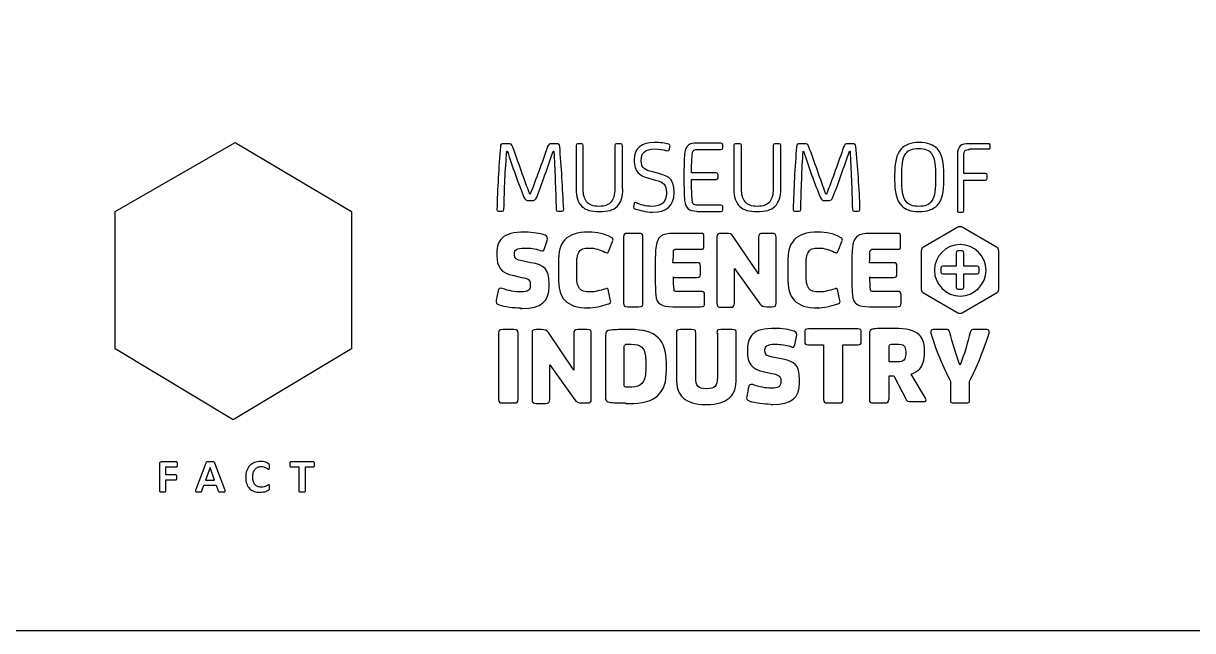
# Model space of a CAD drawing. Extents: x 133 to 733, y -330 to -30.
# Drawn here: x 370.8 to 518, y -329.6 to -253.1 of the extents above; entities that cross this region are included whole.
import ezdxf

# ---------------------------------------------------------------- set-up
doc = ezdxf.new("R2010")
doc.units = 0
doc.header["$MEASUREMENT"] = 0
doc.layers.add('LAYER_1', color=7, linetype='CONTINUOUS')

# ---------------------------------------------------------------- blocks, each defined once
blk = doc.blocks.new('BLOCK_2')
at = {"layer": 'LAYER_1', "color": 1}
blk.add_lwpolyline([(646.18, -244.11), (731.63, -329.56), (732.66, -329.56), (732.66, -29.56), (132.66, -29.56), (132.66, -329.56), (134.53, -329.56), (219.98, -244.11), (229.65, -244.11), (315.1, -329.56), (551.06, -329.56), (636.51, -244.11), (646.18, -244.11)], dxfattribs=at)
blk = doc.blocks.new('BLOCK_3')
at = {"layer": 'LAYER_1', "color": 5}
blk.add_open_spline([(489.17, -283.66), (489.17, -283.66), (490.87, -283.66), (490.87, -283.66), (491.02, -283.66), (491.1, -283.74), (491.1, -283.88), (491.1, -283.88), (491.1, -284.4), (491.1, -284.4), (491.1, -284.62), (490.95, -284.62), (490.87, -284.62), (490.87, -284.62), (489.17, -284.62), (489.17, -284.62), (489.17, -284.62), (489.17, -286.32), (489.17, -286.32), (489.17, -286.47), (489.1, -286.54), (488.95, -286.54), (488.95, -286.54), (488.44, -286.54), (488.44, -286.54), (488.21, -286.54), (488.21, -286.4), (488.21, -286.32), (488.21, -286.32), (488.21, -284.62), (488.21, -284.62), (488.21, -284.62), (486.52, -284.62), (486.52, -284.62), (486.37, -284.62), (486.29, -284.55), (486.29, -284.4), (486.29, -284.4), (486.29, -283.88), (486.29, -283.88), (486.29, -283.74), (486.37, -283.66), (486.52, -283.66), (486.52, -283.66), (488.21, -283.66), (488.21, -283.66), (488.21, -283.66), (488.21, -281.96), (488.21, -281.96), (488.21, -281.82), (488.29, -281.74), (488.44, -281.74), (488.44, -281.74), (488.95, -281.74), (488.95, -281.74), (489.1, -281.74), (489.17, -281.82), (489.17, -281.96), (489.17, -281.96), (489.17, -283.66), (489.17, -283.66)], degree=3, knots=[0, 0, 0, 0, 1, 1, 1, 2, 2, 2, 3, 3, 3, 4, 4, 4, 5, 5, 5, 6, 6, 6, 7, 7, 7, 8, 8, 8, 9, 9, 9, 10, 10, 10, 11, 11, 11, 12, 12, 12, 13, 13, 13, 14, 14, 14, 15, 15, 15, 16, 16, 16, 17, 17, 17, 18, 18, 18, 19, 19, 19, 20, 20, 20, 20], dxfattribs=at)

msp = doc.modelspace()

# ---------------------------------------------------------------- linework, layer by layer
at = {"layer": 'LAYER_1', "color": 3}
msp.add_lwpolyline([(382.31, -294.06), (382.31, -276.78), (397.44, -268.08), (412.08, -276.78), (412.08, -294.06), (397.19, -303.02), (382.31, -294.06)], dxfattribs=at)
at = {"layer": 'LAYER_1', "color": 5}
msp.add_lwpolyline([(394.26, -309.03), (394.26, -309.03), (393.68, -310.63), (394.84, -310.63), (394.26, -309.03)], dxfattribs=at)
for points, knots in [([(438.8, -276.5), (438.8, -276.65), (438.73, -276.72), (438.58, -276.72), (438.58, -276.72), (438.06, -276.72), (438.06, -276.72), (437.92, -276.72), (437.84, -276.65), (437.84, -276.5), (437.77, -273.91), (437.69, -271.48), (437.55, -269.19), (437.55, -269.19), (437.47, -269.19), (437.47, -269.19), (436.81, -271.03), (436.07, -273.32), (435.4, -274.95), (435.26, -275.32), (435.11, -275.39), (434.74, -275.39), (434.74, -275.39), (434.37, -275.39), (434.37, -275.39), (434.08, -275.39), (433.93, -275.32), (433.78, -274.95), (433.11, -273.32), (432.3, -271.03), (431.71, -269.19), (431.71, -269.19), (431.64, -269.19), (431.64, -269.19), (431.42, -271.48), (431.34, -273.91), (431.27, -276.5), (431.27, -276.65), (431.19, -276.72), (431.05, -276.72), (431.05, -276.72), (430.6, -276.72), (430.6, -276.72), (430.46, -276.72), (430.38, -276.65), (430.38, -276.5), (430.46, -273.91), (430.6, -271.18), (430.83, -268.59), (430.83, -268.3), (430.97, -268.23), (431.27, -268.23), (431.27, -268.23), (431.79, -268.23), (431.79, -268.23), (432.15, -268.23), (432.23, -268.23), (432.38, -268.67), (433.04, -270.44), (433.85, -272.81), (434.52, -274.58), (434.52, -274.58), (434.59, -274.58), (434.59, -274.58), (435.26, -272.81), (436.14, -270.44), (436.73, -268.67), (436.88, -268.3), (436.96, -268.23), (437.32, -268.23), (437.32, -268.23), (437.84, -268.23), (437.84, -268.23), (438.14, -268.23), (438.29, -268.3), (438.29, -268.59), (438.51, -271.11), (438.65, -273.84), (438.8, -276.5)], [0, 0, 0, 0, 1, 1, 1, 2, 2, 2, 3, 3, 3, 4, 4, 4, 5, 5, 5, 6, 6, 6, 7, 7, 7, 8, 8, 8, 9, 9, 9, 10, 10, 10, 11, 11, 11, 12, 12, 12, 13, 13, 13, 14, 14, 14, 15, 15, 15, 16, 16, 16, 17, 17, 17, 18, 18, 18, 19, 19, 19, 20, 20, 20, 21, 21, 21, 22, 22, 22, 23, 23, 23, 24, 24, 24, 25, 25, 25, 26, 26, 26, 26]), ([(446.26, -273.91), (446.26, -274.87), (446.04, -275.61), (445.52, -276.13), (445.08, -276.57), (444.34, -276.79), (443.31, -276.79), (442.27, -276.79), (441.53, -276.57), (441.09, -276.13), (440.58, -275.61), (440.35, -274.95), (440.35, -273.91), (440.35, -273.91), (440.35, -268.45), (440.35, -268.45), (440.35, -268.3), (440.43, -268.23), (440.58, -268.23), (440.58, -268.23), (441.02, -268.23), (441.02, -268.23), (441.17, -268.23), (441.24, -268.3), (441.24, -268.45), (441.24, -268.45), (441.24, -273.91), (441.24, -273.91), (441.24, -274.65), (441.39, -275.17), (441.68, -275.54), (441.98, -275.91), (442.5, -276.13), (443.23, -276.13), (443.97, -276.13), (444.49, -275.91), (444.78, -275.54), (445.08, -275.17), (445.23, -274.65), (445.23, -273.91), (445.23, -273.91), (445.23, -268.45), (445.23, -268.45), (445.23, -268.3), (445.3, -268.23), (445.45, -268.23), (445.45, -268.23), (445.97, -268.23), (445.97, -268.23), (446.11, -268.23), (446.19, -268.3), (446.19, -268.45), (446.19, -268.45), (446.19, -273.91), (446.19, -273.91), (446.19, -273.91), (446.26, -273.91), (446.26, -273.91)], [0, 0, 0, 0, 1, 1, 1, 2, 2, 2, 3, 3, 3, 4, 4, 4, 5, 5, 5, 6, 6, 6, 7, 7, 7, 8, 8, 8, 9, 9, 9, 10, 10, 10, 11, 11, 11, 12, 12, 12, 13, 13, 13, 14, 14, 14, 15, 15, 15, 16, 16, 16, 17, 17, 17, 18, 18, 18, 19, 19, 19, 19]), ([(447.74, -276.42), (447.59, -276.35), (447.59, -276.35), (447.59, -276.2), (447.59, -276.2), (447.67, -275.76), (447.67, -275.76), (447.67, -275.61), (447.81, -275.61), (447.96, -275.69), (448.4, -275.91), (449.14, -276.13), (449.88, -276.13), (451.14, -276.13), (451.73, -275.54), (451.73, -274.5), (451.73, -274.5), (451.73, -274.36), (451.73, -274.36), (451.73, -273.4), (451.43, -273.1), (450.32, -272.81), (450.32, -272.81), (449.51, -272.58), (449.51, -272.58), (448.26, -272.29), (447.67, -271.62), (447.67, -270.44), (447.67, -270.44), (447.67, -270.22), (447.67, -270.22), (447.67, -268.82), (448.63, -268.08), (450.18, -268.08), (450.92, -268.08), (451.58, -268.15), (452.02, -268.3), (452.17, -268.37), (452.24, -268.45), (452.17, -268.59), (452.17, -268.59), (452.1, -268.96), (452.1, -268.96), (452.02, -269.11), (451.95, -269.11), (451.8, -269.11), (451.21, -268.96), (450.84, -268.89), (450.18, -268.89), (449.07, -268.89), (448.55, -269.41), (448.55, -270.37), (448.55, -270.37), (448.55, -270.37), (448.55, -270.37), (448.55, -271.33), (449.07, -271.55), (449.96, -271.77), (449.96, -271.77), (450.77, -271.99), (450.77, -271.99), (452.24, -272.36), (452.69, -272.88), (452.69, -274.21), (452.69, -274.21), (452.69, -274.43), (452.69, -274.43), (452.69, -276.05), (451.73, -276.87), (449.96, -276.87), (449.07, -276.79), (448.4, -276.65), (447.74, -276.42)], [0, 0, 0, 0, 1, 1, 1, 2, 2, 2, 3, 3, 3, 4, 4, 4, 5, 5, 5, 6, 6, 6, 7, 7, 7, 8, 8, 8, 9, 9, 9, 10, 10, 10, 11, 11, 11, 12, 12, 12, 13, 13, 13, 14, 14, 14, 15, 15, 15, 16, 16, 16, 17, 17, 17, 18, 18, 18, 19, 19, 19, 20, 20, 20, 21, 21, 21, 22, 22, 22, 23, 23, 23, 24, 24, 24, 24]), ([(455.57, -276.72), (455.05, -276.72), (454.68, -276.65), (454.46, -276.42), (454.24, -276.2), (454.09, -275.91), (454.02, -275.39), (453.94, -274.58), (453.94, -273.69), (453.94, -272.81), (453.94, -272.81), (453.94, -272.07), (453.94, -272.07), (453.94, -271.4), (453.94, -270.22), (454.02, -269.48), (454.09, -268.96), (454.17, -268.67), (454.46, -268.45), (454.76, -268.23), (455.05, -268.15), (455.57, -268.15), (455.57, -268.15), (458.6, -268.15), (458.6, -268.15), (458.74, -268.15), (458.82, -268.23), (458.82, -268.37), (458.82, -268.37), (458.82, -268.74), (458.82, -268.74), (458.82, -268.89), (458.74, -268.96), (458.6, -268.96), (458.6, -268.96), (455.64, -268.96), (455.64, -268.96), (455.35, -268.96), (455.2, -269.04), (455.13, -269.11), (455.05, -269.19), (454.98, -269.41), (454.98, -269.63), (454.9, -270.29), (454.9, -270.88), (454.9, -271.92), (454.9, -271.92), (458.01, -271.92), (458.01, -271.92), (458.15, -271.92), (458.23, -271.99), (458.23, -272.14), (458.23, -272.14), (458.23, -272.51), (458.23, -272.51), (458.23, -272.66), (458.15, -272.73), (458.01, -272.73), (458.01, -272.73), (454.9, -272.73), (454.9, -272.73), (454.9, -273.91), (454.9, -274.65), (454.98, -275.32), (454.98, -275.61), (455.05, -275.76), (455.13, -275.83), (455.2, -275.91), (455.42, -275.98), (455.64, -275.98), (455.64, -275.98), (458.6, -275.98), (458.6, -275.98), (458.74, -275.98), (458.82, -276.05), (458.82, -276.2), (458.82, -276.2), (458.82, -276.57), (458.82, -276.57), (458.82, -276.72), (458.74, -276.79), (458.6, -276.79), (458.6, -276.79), (455.57, -276.79), (455.57, -276.79), (455.57, -276.79), (455.57, -276.72), (455.57, -276.72)], [0, 0, 0, 0, 1, 1, 1, 2, 2, 2, 3, 3, 3, 4, 4, 4, 5, 5, 5, 6, 6, 6, 7, 7, 7, 8, 8, 8, 9, 9, 9, 10, 10, 10, 11, 11, 11, 12, 12, 12, 13, 13, 13, 14, 14, 14, 15, 15, 15, 16, 16, 16, 17, 17, 17, 18, 18, 18, 19, 19, 19, 20, 20, 20, 21, 21, 21, 22, 22, 22, 23, 23, 23, 24, 24, 24, 25, 25, 25, 26, 26, 26, 27, 27, 27, 28, 28, 28, 29, 29, 29, 29]), ([(466.13, -273.91), (466.13, -274.87), (465.91, -275.61), (465.39, -276.13), (464.95, -276.57), (464.21, -276.79), (463.18, -276.79), (462.14, -276.79), (461.4, -276.57), (460.96, -276.13), (460.44, -275.61), (460.22, -274.95), (460.22, -273.91), (460.22, -273.91), (460.22, -268.45), (460.22, -268.45), (460.22, -268.3), (460.3, -268.23), (460.44, -268.23), (460.44, -268.23), (460.96, -268.23), (460.96, -268.23), (461.11, -268.23), (461.18, -268.3), (461.18, -268.45), (461.18, -268.45), (461.18, -273.91), (461.18, -273.91), (461.18, -274.65), (461.33, -275.17), (461.63, -275.54), (461.92, -275.91), (462.44, -276.13), (463.18, -276.13), (463.91, -276.13), (464.43, -275.91), (464.73, -275.54), (465.02, -275.17), (465.17, -274.65), (465.17, -273.91), (465.17, -273.91), (465.17, -268.45), (465.17, -268.45), (465.17, -268.3), (465.24, -268.23), (465.39, -268.23), (465.39, -268.23), (465.91, -268.23), (465.91, -268.23), (466.06, -268.23), (466.13, -268.3), (466.13, -268.45), (466.13, -268.45), (466.13, -273.91), (466.13, -273.91), (466.13, -273.91), (466.13, -273.91), (466.13, -273.91)], [0, 0, 0, 0, 1, 1, 1, 2, 2, 2, 3, 3, 3, 4, 4, 4, 5, 5, 5, 6, 6, 6, 7, 7, 7, 8, 8, 8, 9, 9, 9, 10, 10, 10, 11, 11, 11, 12, 12, 12, 13, 13, 13, 14, 14, 14, 15, 15, 15, 16, 16, 16, 17, 17, 17, 18, 18, 18, 19, 19, 19, 19]), ([(476.1, -276.5), (476.1, -276.65), (476.03, -276.72), (475.88, -276.72), (475.88, -276.72), (475.36, -276.72), (475.36, -276.72), (475.22, -276.72), (475.14, -276.65), (475.14, -276.5), (475.07, -273.91), (474.99, -271.48), (474.85, -269.19), (474.85, -269.19), (474.77, -269.19), (474.77, -269.19), (474.11, -271.03), (473.37, -273.32), (472.7, -274.95), (472.56, -275.32), (472.41, -275.39), (472.04, -275.39), (472.04, -275.39), (471.67, -275.39), (471.67, -275.39), (471.37, -275.39), (471.23, -275.32), (471.08, -274.95), (470.41, -273.32), (469.6, -271.03), (469.01, -269.19), (469.01, -269.19), (468.94, -269.19), (468.94, -269.19), (468.79, -271.48), (468.72, -273.91), (468.64, -276.5), (468.64, -276.65), (468.57, -276.72), (468.42, -276.72), (468.42, -276.72), (467.9, -276.72), (467.9, -276.72), (467.76, -276.72), (467.68, -276.65), (467.68, -276.5), (467.76, -273.91), (467.9, -271.18), (468.12, -268.59), (468.12, -268.3), (468.27, -268.23), (468.57, -268.23), (468.57, -268.23), (469.08, -268.23), (469.08, -268.23), (469.45, -268.23), (469.53, -268.23), (469.68, -268.67), (470.34, -270.44), (471.15, -272.81), (471.82, -274.58), (471.82, -274.58), (471.89, -274.58), (471.89, -274.58), (472.56, -272.81), (473.44, -270.44), (474.03, -268.67), (474.18, -268.3), (474.26, -268.23), (474.62, -268.23), (474.62, -268.23), (475.14, -268.23), (475.14, -268.23), (475.44, -268.23), (475.58, -268.3), (475.58, -268.59), (475.81, -271.11), (476.03, -273.84), (476.1, -276.5)], [0, 0, 0, 0, 1, 1, 1, 2, 2, 2, 3, 3, 3, 4, 4, 4, 5, 5, 5, 6, 6, 6, 7, 7, 7, 8, 8, 8, 9, 9, 9, 10, 10, 10, 11, 11, 11, 12, 12, 12, 13, 13, 13, 14, 14, 14, 15, 15, 15, 16, 16, 16, 17, 17, 17, 18, 18, 18, 19, 19, 19, 20, 20, 20, 21, 21, 21, 22, 22, 22, 23, 23, 23, 24, 24, 24, 25, 25, 25, 26, 26, 26, 26]), ([(486.66, -272.81), (486.66, -274.28), (486.44, -275.32), (485.85, -275.98), (485.33, -276.5), (484.6, -276.79), (483.56, -276.79), (482.53, -276.79), (481.79, -276.5), (481.35, -276.05), (480.68, -275.39), (480.46, -274.28), (480.46, -272.81), (480.46, -272.81), (480.46, -272.14), (480.46, -272.14), (480.46, -270.66), (480.68, -269.55), (481.27, -268.89), (481.79, -268.37), (482.53, -268.08), (483.56, -268.08), (484.6, -268.08), (485.33, -268.37), (485.85, -268.89), (486.44, -269.55), (486.66, -270.66), (486.66, -272.14), (486.66, -272.14), (486.66, -272.81), (486.66, -272.81)], [0, 0, 0, 0, 1, 1, 1, 2, 2, 2, 3, 3, 3, 4, 4, 4, 5, 5, 5, 6, 6, 6, 7, 7, 7, 8, 8, 8, 9, 9, 9, 10, 10, 10, 10]), ([(481.35, -272.66), (481.35, -273.91), (481.42, -274.95), (481.94, -275.54), (482.23, -275.91), (482.75, -276.13), (483.49, -276.13), (484.3, -276.13), (484.82, -275.91), (485.11, -275.46), (485.56, -274.87), (485.63, -273.84), (485.63, -272.66), (485.63, -272.66), (485.63, -272.29), (485.63, -272.29), (485.63, -271.18), (485.56, -270.15), (485.11, -269.48), (484.82, -269.04), (484.3, -268.82), (483.49, -268.82), (482.68, -268.82), (482.16, -269.04), (481.86, -269.48), (481.42, -270.07), (481.35, -271.11), (481.35, -272.29), (481.35, -272.29), (481.35, -272.66), (481.35, -272.66), (481.35, -272.66), (481.35, -272.66), (481.35, -272.66)], [0, 0, 0, 0, 1, 1, 1, 2, 2, 2, 3, 3, 3, 4, 4, 4, 5, 5, 5, 6, 6, 6, 7, 7, 7, 8, 8, 8, 9, 9, 9, 10, 10, 10, 11, 11, 11, 11]), ([(489.91, -268.96), (489.62, -268.96), (489.4, -269.04), (489.32, -269.11), (489.25, -269.19), (489.17, -269.41), (489.17, -269.7), (489.17, -269.7), (489.17, -271.99), (489.17, -271.99), (489.17, -271.99), (491.91, -271.99), (491.91, -271.99), (492.06, -271.99), (492.13, -272.07), (492.13, -272.21), (492.13, -272.21), (492.13, -272.58), (492.13, -272.58), (492.13, -272.73), (492.06, -272.81), (491.91, -272.81), (491.91, -272.81), (489.17, -272.81), (489.17, -272.81), (489.17, -272.81), (489.17, -276.65), (489.17, -276.65), (489.17, -276.79), (489.1, -276.87), (489.03, -276.87), (489.03, -276.87), (488.51, -276.87), (488.51, -276.87), (488.36, -276.87), (488.36, -276.79), (488.36, -276.65), (488.36, -276.65), (488.36, -269.55), (488.36, -269.55), (488.36, -269.11), (488.51, -268.74), (488.73, -268.52), (488.95, -268.3), (489.32, -268.23), (489.84, -268.23), (489.84, -268.23), (492.28, -268.23), (492.28, -268.23), (492.35, -268.23), (492.5, -268.23), (492.5, -268.37), (492.5, -268.37), (492.5, -268.74), (492.5, -268.74), (492.5, -268.89), (492.43, -268.89), (492.28, -268.89), (492.28, -268.89), (489.91, -268.89), (489.91, -268.89), (489.91, -268.89), (489.91, -268.96), (489.91, -268.96)], [0, 0, 0, 0, 1, 1, 1, 2, 2, 2, 3, 3, 3, 4, 4, 4, 5, 5, 5, 6, 6, 6, 7, 7, 7, 8, 8, 8, 9, 9, 9, 10, 10, 10, 11, 11, 11, 12, 12, 12, 13, 13, 13, 14, 14, 14, 15, 15, 15, 16, 16, 16, 17, 17, 17, 18, 18, 18, 19, 19, 19, 20, 20, 20, 21, 21, 21, 21]), ([(433.34, -288.91), (432.52, -288.91), (431.34, -288.76), (430.68, -288.54), (430.31, -288.39), (430.23, -288.24), (430.31, -287.95), (430.31, -287.95), (430.53, -286.76), (430.53, -286.76), (430.6, -286.47), (430.75, -286.4), (431.05, -286.47), (431.86, -286.76), (432.75, -286.91), (433.34, -286.91), (433.34, -286.91), (433.41, -286.91), (433.41, -286.91), (434.3, -286.91), (434.59, -286.69), (434.59, -286.1), (434.59, -286.1), (434.59, -285.95), (434.59, -285.95), (434.59, -285.36), (434.3, -285.21), (433.48, -285.07), (433.48, -285.07), (432.52, -284.84), (432.52, -284.84), (430.83, -284.55), (430.38, -283.66), (430.38, -282.33), (430.38, -282.33), (430.38, -281.96), (430.38, -281.96), (430.38, -281.15), (430.6, -280.56), (431.05, -280.12), (431.56, -279.6), (432.45, -279.38), (433.93, -279.38), (433.93, -279.38), (434, -279.38), (434, -279.38), (434.89, -279.38), (435.85, -279.53), (436.44, -279.75), (436.73, -279.9), (436.81, -280.04), (436.73, -280.41), (436.73, -280.41), (436.36, -281.45), (436.36, -281.45), (436.29, -281.74), (436.14, -281.82), (435.85, -281.67), (435.18, -281.45), (434.59, -281.37), (433.93, -281.37), (433.93, -281.37), (433.85, -281.37), (433.85, -281.37), (432.89, -281.37), (432.6, -281.59), (432.6, -282.11), (432.6, -282.11), (432.6, -282.26), (432.6, -282.26), (432.6, -282.7), (432.82, -282.85), (433.56, -283), (433.56, -283), (434.67, -283.22), (434.67, -283.22), (436.36, -283.51), (436.96, -284.03), (436.96, -285.8), (436.96, -285.8), (436.96, -286.17), (436.96, -286.17), (436.96, -288.09), (436, -288.98), (433.56, -288.98), (433.56, -288.98), (433.34, -288.98), (433.34, -288.98), (433.34, -288.98), (433.34, -288.91), (433.34, -288.91)], [0, 0, 0, 0, 1, 1, 1, 2, 2, 2, 3, 3, 3, 4, 4, 4, 5, 5, 5, 6, 6, 6, 7, 7, 7, 8, 8, 8, 9, 9, 9, 10, 10, 10, 11, 11, 11, 12, 12, 12, 13, 13, 13, 14, 14, 14, 15, 15, 15, 16, 16, 16, 17, 17, 17, 18, 18, 18, 19, 19, 19, 20, 20, 20, 21, 21, 21, 22, 22, 22, 23, 23, 23, 24, 24, 24, 25, 25, 25, 26, 26, 26, 27, 27, 27, 28, 28, 28, 29, 29, 29, 30, 30, 30, 30]), ([(441.9, -288.91), (440.5, -288.91), (439.54, -288.61), (438.95, -287.95), (438.36, -287.36), (438.14, -286.4), (438.14, -284.99), (438.14, -284.99), (438.14, -283.22), (438.14, -283.22), (438.14, -281.82), (438.36, -280.93), (438.95, -280.34), (439.54, -279.67), (440.5, -279.38), (441.9, -279.38), (441.9, -279.38), (441.98, -279.38), (441.98, -279.38), (442.94, -279.38), (444.05, -279.6), (444.78, -280.04), (445.01, -280.19), (445.08, -280.27), (444.93, -280.56), (444.93, -280.56), (444.49, -281.74), (444.49, -281.74), (444.42, -281.89), (444.34, -281.96), (444.27, -281.96), (444.19, -281.96), (444.05, -281.96), (443.97, -281.89), (443.38, -281.59), (442.72, -281.37), (442.05, -281.37), (442.05, -281.37), (441.98, -281.37), (441.98, -281.37), (441.31, -281.37), (440.94, -281.52), (440.72, -281.89), (440.5, -282.26), (440.43, -282.78), (440.43, -283.59), (440.43, -283.59), (440.43, -284.62), (440.43, -284.62), (440.43, -285.51), (440.5, -286.1), (440.8, -286.47), (441.02, -286.76), (441.46, -286.91), (442.13, -286.91), (442.13, -286.91), (442.2, -286.91), (442.2, -286.91), (442.72, -286.91), (443.46, -286.69), (443.97, -286.54), (444.05, -286.54), (444.12, -286.47), (444.19, -286.47), (444.34, -286.47), (444.42, -286.54), (444.42, -286.76), (444.42, -286.76), (444.64, -287.8), (444.64, -287.8), (444.64, -287.95), (444.71, -288.02), (444.71, -288.09), (444.71, -288.24), (444.64, -288.39), (444.27, -288.46), (443.6, -288.68), (442.64, -288.91), (441.83, -288.91), (441.83, -288.91), (441.9, -288.91), (441.9, -288.91)], [0, 0, 0, 0, 1, 1, 1, 2, 2, 2, 3, 3, 3, 4, 4, 4, 5, 5, 5, 6, 6, 6, 7, 7, 7, 8, 8, 8, 9, 9, 9, 10, 10, 10, 11, 11, 11, 12, 12, 12, 13, 13, 13, 14, 14, 14, 15, 15, 15, 16, 16, 16, 17, 17, 17, 18, 18, 18, 19, 19, 19, 20, 20, 20, 21, 21, 21, 22, 22, 22, 23, 23, 23, 24, 24, 24, 25, 25, 25, 26, 26, 26, 27, 27, 27, 27]), ([(448.77, -288.32), (448.77, -288.68), (448.7, -288.76), (448.26, -288.76), (448.26, -288.76), (446.85, -288.76), (446.85, -288.76), (446.41, -288.76), (446.34, -288.68), (446.34, -288.32), (446.34, -288.32), (446.34, -279.97), (446.34, -279.97), (446.34, -279.6), (446.41, -279.53), (446.85, -279.53), (446.85, -279.53), (448.26, -279.53), (448.26, -279.53), (448.7, -279.53), (448.77, -279.6), (448.77, -279.97), (448.77, -279.97), (448.77, -288.32), (448.77, -288.32)], [0, 0, 0, 0, 1, 1, 1, 2, 2, 2, 3, 3, 3, 4, 4, 4, 5, 5, 5, 6, 6, 6, 7, 7, 7, 8, 8, 8, 8]), ([(452.61, -284.99), (452.61, -285.58), (452.61, -286.17), (452.69, -286.62), (452.69, -286.84), (452.84, -286.84), (452.98, -286.84), (452.98, -286.84), (456.01, -286.84), (456.01, -286.84), (456.45, -286.84), (456.53, -286.91), (456.53, -287.28), (456.53, -287.28), (456.53, -288.32), (456.53, -288.32), (456.53, -288.68), (456.45, -288.76), (456.01, -288.76), (456.01, -288.76), (452.54, -288.76), (452.54, -288.76), (451.14, -288.76), (450.47, -288.46), (450.4, -287.28), (450.32, -286.4), (450.32, -285.44), (450.32, -284.55), (450.32, -284.55), (450.32, -283.66), (450.32, -283.66), (450.32, -283.07), (450.32, -282.11), (450.4, -281.37), (450.55, -279.9), (451.14, -279.53), (452.61, -279.53), (452.61, -279.53), (456.01, -279.53), (456.01, -279.53), (456.45, -279.53), (456.45, -279.6), (456.45, -279.97), (456.45, -279.97), (456.45, -281.08), (456.45, -281.08), (456.45, -281.45), (456.45, -281.52), (456.01, -281.52), (456.01, -281.52), (452.98, -281.52), (452.98, -281.52), (452.76, -281.52), (452.61, -281.59), (452.61, -281.82), (452.61, -282.11), (452.61, -282.7), (452.54, -283.22), (452.54, -283.22), (455.57, -283.22), (455.57, -283.22), (455.94, -283.22), (456.01, -283.29), (456.01, -283.66), (456.01, -283.66), (456.01, -284.7), (456.01, -284.7), (456.01, -284.99), (455.94, -285.07), (455.57, -285.07), (455.57, -285.07), (452.61, -285.07), (452.61, -285.07), (452.61, -285.07), (452.61, -284.99), (452.61, -284.99)], [0, 0, 0, 0, 1, 1, 1, 2, 2, 2, 3, 3, 3, 4, 4, 4, 5, 5, 5, 6, 6, 6, 7, 7, 7, 8, 8, 8, 9, 9, 9, 10, 10, 10, 11, 11, 11, 12, 12, 12, 13, 13, 13, 14, 14, 14, 15, 15, 15, 16, 16, 16, 17, 17, 17, 18, 18, 18, 19, 19, 19, 20, 20, 20, 21, 21, 21, 22, 22, 22, 23, 23, 23, 24, 24, 24, 25, 25, 25, 25]), ([(460.3, -283.96), (460.3, -283.96), (460.3, -283.96), (460.3, -283.96), (460.3, -283.96), (460.3, -288.32), (460.3, -288.32), (460.3, -288.68), (460.15, -288.83), (459.78, -288.83), (459.78, -288.83), (458.6, -288.83), (458.6, -288.83), (458.23, -288.83), (458.08, -288.76), (458.08, -288.32), (458.08, -288.32), (458.08, -279.97), (458.08, -279.97), (458.08, -279.6), (458.23, -279.53), (458.6, -279.53), (458.6, -279.53), (459.26, -279.53), (459.26, -279.53), (459.7, -279.53), (459.93, -279.6), (460.15, -279.9), (460.15, -279.9), (463.32, -284.62), (463.32, -284.62), (463.32, -284.62), (463.32, -284.62), (463.32, -284.62), (463.32, -284.62), (463.32, -280.04), (463.32, -280.04), (463.32, -279.67), (463.47, -279.53), (463.84, -279.53), (463.84, -279.53), (465.02, -279.53), (465.02, -279.53), (465.39, -279.53), (465.54, -279.6), (465.54, -280.04), (465.54, -280.04), (465.54, -288.32), (465.54, -288.32), (465.54, -288.68), (465.39, -288.76), (465.02, -288.76), (465.02, -288.76), (464.36, -288.76), (464.36, -288.76), (463.91, -288.76), (463.69, -288.68), (463.47, -288.39), (463.47, -288.39), (460.3, -283.96), (460.3, -283.96)], [0, 0, 0, 0, 1, 1, 1, 2, 2, 2, 3, 3, 3, 4, 4, 4, 5, 5, 5, 6, 6, 6, 7, 7, 7, 8, 8, 8, 9, 9, 9, 10, 10, 10, 11, 11, 11, 12, 12, 12, 13, 13, 13, 14, 14, 14, 15, 15, 15, 16, 16, 16, 17, 17, 17, 18, 18, 18, 19, 19, 19, 20, 20, 20, 20]), ([(470.78, -288.91), (469.38, -288.91), (468.42, -288.61), (467.83, -287.95), (467.24, -287.36), (467.02, -286.4), (467.02, -284.99), (467.02, -284.99), (467.02, -283.22), (467.02, -283.22), (467.02, -281.82), (467.24, -280.93), (467.83, -280.34), (468.42, -279.67), (469.38, -279.38), (470.78, -279.38), (470.78, -279.38), (470.86, -279.38), (470.86, -279.38), (471.82, -279.38), (472.93, -279.6), (473.66, -280.04), (473.89, -280.19), (473.96, -280.27), (473.81, -280.56), (473.81, -280.56), (473.37, -281.74), (473.37, -281.74), (473.3, -281.89), (473.22, -281.96), (473.15, -281.96), (473.07, -281.96), (472.93, -281.96), (472.85, -281.89), (472.26, -281.59), (471.6, -281.37), (470.93, -281.37), (470.93, -281.37), (470.86, -281.37), (470.86, -281.37), (470.19, -281.37), (469.82, -281.52), (469.6, -281.89), (469.38, -282.26), (469.31, -282.78), (469.31, -283.59), (469.31, -283.59), (469.31, -284.62), (469.31, -284.62), (469.31, -285.51), (469.38, -286.1), (469.68, -286.47), (469.9, -286.76), (470.34, -286.91), (471.01, -286.91), (471.01, -286.91), (471.08, -286.91), (471.08, -286.91), (471.6, -286.91), (472.33, -286.69), (472.85, -286.54), (472.93, -286.54), (473, -286.47), (473.07, -286.47), (473.22, -286.47), (473.3, -286.54), (473.3, -286.76), (473.3, -286.76), (473.52, -287.8), (473.52, -287.8), (473.52, -287.95), (473.59, -288.02), (473.59, -288.09), (473.59, -288.24), (473.52, -288.39), (473.15, -288.46), (472.48, -288.68), (471.52, -288.91), (470.71, -288.91), (470.71, -288.91), (470.78, -288.91), (470.78, -288.91)], [0, 0, 0, 0, 1, 1, 1, 2, 2, 2, 3, 3, 3, 4, 4, 4, 5, 5, 5, 6, 6, 6, 7, 7, 7, 8, 8, 8, 9, 9, 9, 10, 10, 10, 11, 11, 11, 12, 12, 12, 13, 13, 13, 14, 14, 14, 15, 15, 15, 16, 16, 16, 17, 17, 17, 18, 18, 18, 19, 19, 19, 20, 20, 20, 21, 21, 21, 22, 22, 22, 23, 23, 23, 24, 24, 24, 25, 25, 25, 26, 26, 26, 27, 27, 27, 27]), ([(477.36, -284.99), (477.36, -285.58), (477.36, -286.17), (477.43, -286.62), (477.43, -286.84), (477.58, -286.84), (477.73, -286.84), (477.73, -286.84), (480.76, -286.84), (480.76, -286.84), (481.2, -286.84), (481.27, -286.91), (481.27, -287.28), (481.27, -287.28), (481.27, -288.32), (481.27, -288.32), (481.27, -288.68), (481.2, -288.76), (480.76, -288.76), (480.76, -288.76), (477.28, -288.76), (477.28, -288.76), (475.88, -288.76), (475.22, -288.46), (475.14, -287.28), (475.07, -286.4), (475.07, -285.44), (475.07, -284.55), (475.07, -284.55), (475.07, -283.66), (475.07, -283.66), (475.07, -283.07), (475.07, -282.11), (475.14, -281.37), (475.29, -279.9), (475.88, -279.53), (477.36, -279.53), (477.36, -279.53), (480.76, -279.53), (480.76, -279.53), (481.2, -279.53), (481.2, -279.6), (481.2, -279.97), (481.2, -279.97), (481.2, -281.08), (481.2, -281.08), (481.2, -281.45), (481.2, -281.52), (480.76, -281.52), (480.76, -281.52), (477.73, -281.52), (477.73, -281.52), (477.51, -281.52), (477.36, -281.59), (477.36, -281.82), (477.36, -282.11), (477.36, -282.7), (477.28, -283.22), (477.28, -283.22), (480.31, -283.22), (480.31, -283.22), (480.68, -283.22), (480.76, -283.29), (480.76, -283.66), (480.76, -283.66), (480.76, -284.7), (480.76, -284.7), (480.76, -284.99), (480.68, -285.07), (480.31, -285.07), (480.31, -285.07), (477.36, -285.07), (477.36, -285.07), (477.36, -285.07), (477.36, -284.99), (477.36, -284.99)], [0, 0, 0, 0, 1, 1, 1, 2, 2, 2, 3, 3, 3, 4, 4, 4, 5, 5, 5, 6, 6, 6, 7, 7, 7, 8, 8, 8, 9, 9, 9, 10, 10, 10, 11, 11, 11, 12, 12, 12, 13, 13, 13, 14, 14, 14, 15, 15, 15, 16, 16, 16, 17, 17, 17, 18, 18, 18, 19, 19, 19, 20, 20, 20, 21, 21, 21, 22, 22, 22, 23, 23, 23, 24, 24, 24, 25, 25, 25, 25]), ([(493.53, -281.67), (493.53, -281.52), (493.46, -281.3), (493.31, -281.22), (493.31, -281.22), (488.95, -278.71), (488.95, -278.71), (488.81, -278.64), (488.58, -278.64), (488.44, -278.71), (488.44, -278.71), (484.08, -281.22), (484.08, -281.22), (483.93, -281.3), (483.86, -281.52), (483.86, -281.67), (483.86, -281.67), (483.86, -286.62), (483.86, -286.62), (483.86, -286.76), (483.93, -286.99), (484.08, -287.06), (484.08, -287.06), (488.44, -289.57), (488.44, -289.57), (488.58, -289.65), (488.81, -289.65), (488.95, -289.57), (488.95, -289.57), (493.31, -287.06), (493.31, -287.06), (493.46, -286.99), (493.53, -286.76), (493.53, -286.62), (493.53, -286.62), (493.53, -281.67), (493.53, -281.67)], [0, 0, 0, 0, 1, 1, 1, 2, 2, 2, 3, 3, 3, 4, 4, 4, 5, 5, 5, 6, 6, 6, 7, 7, 7, 8, 8, 8, 9, 9, 9, 10, 10, 10, 11, 11, 11, 12, 12, 12, 12]), ([(488.73, -287.43), (486.96, -287.43), (485.48, -285.95), (485.48, -284.18), (485.48, -282.41), (486.96, -280.93), (488.73, -280.93), (490.5, -280.93), (491.98, -282.41), (491.98, -284.18), (491.98, -285.95), (490.5, -287.43), (488.73, -287.43)], [0, 0, 0, 0, 1, 1, 1, 2, 2, 2, 3, 3, 3, 4, 4, 4, 4]), ([(464.87, -301.02), (464.06, -301.02), (462.88, -300.87), (462.22, -300.65), (461.85, -300.5), (461.77, -300.35), (461.85, -300.06), (461.85, -300.06), (462.07, -298.88), (462.07, -298.88), (462.14, -298.58), (462.29, -298.51), (462.59, -298.58), (463.4, -298.88), (464.28, -299.03), (464.87, -299.03), (464.87, -299.03), (464.95, -299.03), (464.95, -299.03), (465.84, -299.03), (466.13, -298.8), (466.13, -298.21), (466.13, -298.21), (466.13, -298.07), (466.13, -298.07), (466.13, -297.47), (465.84, -297.33), (465.02, -297.18), (465.02, -297.18), (464.06, -296.96), (464.06, -296.96), (462.36, -296.66), (461.92, -295.78), (461.92, -294.45), (461.92, -294.45), (461.92, -294.08), (461.92, -294.08), (461.92, -293.26), (462.14, -292.67), (462.59, -292.23), (463.1, -291.71), (463.99, -291.49), (465.47, -291.49), (465.47, -291.49), (465.39, -291.49), (465.39, -291.49), (466.28, -291.49), (467.24, -291.64), (467.83, -291.86), (468.12, -292.01), (468.2, -292.16), (468.12, -292.53), (468.12, -292.53), (467.9, -293.56), (467.9, -293.56), (467.83, -293.86), (467.68, -293.93), (467.39, -293.78), (466.72, -293.56), (466.13, -293.49), (465.47, -293.49), (465.47, -293.49), (465.39, -293.49), (465.39, -293.49), (464.43, -293.49), (464.14, -293.71), (464.14, -294.22), (464.14, -294.22), (464.14, -294.37), (464.14, -294.37), (464.14, -294.82), (464.36, -294.96), (465.1, -295.11), (465.1, -295.11), (466.2, -295.33), (466.2, -295.33), (467.9, -295.63), (468.49, -296.14), (468.49, -297.92), (468.49, -297.92), (468.49, -298.29), (468.49, -298.29), (468.49, -300.21), (467.53, -301.09), (465.1, -301.09), (465.1, -301.09), (464.87, -301.09), (464.87, -301.09), (464.87, -301.09), (464.87, -301.02), (464.87, -301.02)], [0, 0, 0, 0, 1, 1, 1, 2, 2, 2, 3, 3, 3, 4, 4, 4, 5, 5, 5, 6, 6, 6, 7, 7, 7, 8, 8, 8, 9, 9, 9, 10, 10, 10, 11, 11, 11, 12, 12, 12, 13, 13, 13, 14, 14, 14, 15, 15, 15, 16, 16, 16, 17, 17, 17, 18, 18, 18, 19, 19, 19, 20, 20, 20, 21, 21, 21, 22, 22, 22, 23, 23, 23, 24, 24, 24, 25, 25, 25, 26, 26, 26, 27, 27, 27, 28, 28, 28, 29, 29, 29, 30, 30, 30, 30]), ([(479.72, -300.43), (479.72, -300.8), (479.65, -300.87), (479.2, -300.87), (479.2, -300.87), (477.8, -300.87), (477.8, -300.87), (477.36, -300.87), (477.28, -300.8), (477.28, -300.43), (477.28, -300.43), (477.28, -292.16), (477.28, -292.16), (477.28, -291.79), (477.43, -291.64), (477.8, -291.57), (478.32, -291.49), (479.2, -291.49), (480.16, -291.49), (480.16, -291.49), (480.46, -291.49), (480.46, -291.49), (481.94, -291.49), (482.9, -291.71), (483.56, -292.3), (484, -292.75), (484.23, -293.34), (484.23, -294.22), (484.23, -294.22), (484.23, -294.52), (484.23, -294.52), (484.23, -295.48), (484, -296.14), (483.64, -296.59), (483.34, -296.88), (482.97, -297.11), (482.53, -297.25), (482.53, -297.25), (484.37, -300.28), (484.37, -300.28), (484.52, -300.58), (484.45, -300.72), (484, -300.72), (484, -300.72), (482.6, -300.72), (482.6, -300.72), (482.08, -300.72), (482.01, -300.65), (481.86, -300.35), (481.86, -300.35), (480.46, -297.62), (480.46, -297.62), (480.39, -297.47), (480.31, -297.47), (480.24, -297.47), (480.24, -297.47), (479.79, -297.47), (479.79, -297.47), (479.79, -297.47), (479.79, -300.43), (479.79, -300.43), (479.79, -300.43), (479.72, -300.43), (479.72, -300.43)], [0, 0, 0, 0, 1, 1, 1, 2, 2, 2, 3, 3, 3, 4, 4, 4, 5, 5, 5, 6, 6, 6, 7, 7, 7, 8, 8, 8, 9, 9, 9, 10, 10, 10, 11, 11, 11, 12, 12, 12, 13, 13, 13, 14, 14, 14, 15, 15, 15, 16, 16, 16, 17, 17, 17, 18, 18, 18, 19, 19, 19, 20, 20, 20, 21, 21, 21, 21]), ([(433.04, -300.43), (433.04, -300.8), (432.97, -300.87), (432.52, -300.87), (432.52, -300.87), (431.12, -300.87), (431.12, -300.87), (430.68, -300.87), (430.6, -300.8), (430.6, -300.43), (430.6, -300.43), (430.6, -292.08), (430.6, -292.08), (430.6, -291.71), (430.68, -291.64), (431.12, -291.64), (431.12, -291.64), (432.52, -291.64), (432.52, -291.64), (432.97, -291.64), (433.04, -291.71), (433.04, -292.08), (433.04, -292.08), (433.04, -300.43), (433.04, -300.43)], [0, 0, 0, 0, 1, 1, 1, 2, 2, 2, 3, 3, 3, 4, 4, 4, 5, 5, 5, 6, 6, 6, 7, 7, 7, 8, 8, 8, 8]), ([(437.03, -296.07), (437.03, -296.07), (437.03, -296.07), (437.03, -296.07), (437.03, -296.07), (437.03, -300.43), (437.03, -300.43), (437.03, -300.8), (436.88, -300.95), (436.51, -300.95), (436.51, -300.95), (435.33, -300.95), (435.33, -300.95), (434.96, -300.95), (434.81, -300.87), (434.81, -300.43), (434.81, -300.43), (434.81, -292.08), (434.81, -292.08), (434.81, -291.71), (434.96, -291.64), (435.33, -291.64), (435.33, -291.64), (436, -291.64), (436, -291.64), (436.44, -291.64), (436.66, -291.71), (436.88, -292.01), (436.88, -292.01), (440.06, -296.74), (440.06, -296.74), (440.06, -296.74), (440.06, -296.74), (440.06, -296.74), (440.06, -296.74), (440.06, -292.16), (440.06, -292.16), (440.06, -291.79), (440.21, -291.64), (440.58, -291.64), (440.58, -291.64), (441.76, -291.64), (441.76, -291.64), (442.13, -291.64), (442.27, -291.71), (442.27, -292.16), (442.27, -292.16), (442.27, -300.43), (442.27, -300.43), (442.27, -300.8), (442.13, -300.87), (441.76, -300.87), (441.76, -300.87), (441.09, -300.87), (441.09, -300.87), (440.65, -300.87), (440.43, -300.8), (440.21, -300.5), (440.21, -300.5), (437.03, -296.07), (437.03, -296.07)], [0, 0, 0, 0, 1, 1, 1, 2, 2, 2, 3, 3, 3, 4, 4, 4, 5, 5, 5, 6, 6, 6, 7, 7, 7, 8, 8, 8, 9, 9, 9, 10, 10, 10, 11, 11, 11, 12, 12, 12, 13, 13, 13, 14, 14, 14, 15, 15, 15, 16, 16, 16, 17, 17, 17, 18, 18, 18, 19, 19, 19, 20, 20, 20, 20]), ([(446.56, -300.87), (445.82, -300.87), (444.93, -300.87), (444.56, -300.8), (444.19, -300.72), (444.05, -300.58), (444.05, -300.21), (444.05, -300.21), (444.05, -292.45), (444.05, -292.45), (444.05, -291.86), (444.19, -291.79), (444.71, -291.71), (445.3, -291.64), (446.04, -291.64), (446.93, -291.64), (446.93, -291.64), (447.15, -291.64), (447.15, -291.64), (448.85, -291.64), (449.96, -291.93), (450.69, -292.67), (451.36, -293.34), (451.73, -294.37), (451.73, -295.85), (451.73, -295.85), (451.73, -296.66), (451.73, -296.66), (451.73, -298.29), (451.43, -299.17), (450.69, -299.91), (449.96, -300.65), (448.77, -300.95), (446.93, -300.95), (446.93, -300.95), (446.56, -300.95), (446.56, -300.95), (446.56, -300.95), (446.56, -300.87), (446.56, -300.87)], [0, 0, 0, 0, 1, 1, 1, 2, 2, 2, 3, 3, 3, 4, 4, 4, 5, 5, 5, 6, 6, 6, 7, 7, 7, 8, 8, 8, 9, 9, 9, 10, 10, 10, 11, 11, 11, 12, 12, 12, 13, 13, 13, 13]), ([(458.08, -292.08), (458.08, -291.71), (458.15, -291.64), (458.6, -291.64), (458.6, -291.64), (460, -291.64), (460, -291.64), (460.44, -291.64), (460.52, -291.71), (460.52, -292.08), (460.52, -292.08), (460.52, -297.7), (460.52, -297.7), (460.52, -298.95), (460.3, -299.69), (459.63, -300.28), (459.04, -300.8), (458.15, -301.09), (456.82, -301.09), (456.82, -301.09), (456.68, -301.09), (456.68, -301.09), (455.35, -301.09), (454.46, -300.8), (453.87, -300.28), (453.21, -299.69), (452.98, -298.88), (452.98, -297.7), (452.98, -297.7), (452.98, -292.08), (452.98, -292.08), (452.98, -291.71), (453.06, -291.64), (453.5, -291.64), (453.5, -291.64), (454.9, -291.64), (454.9, -291.64), (455.35, -291.64), (455.42, -291.71), (455.42, -292.08), (455.42, -292.08), (455.42, -297.62), (455.42, -297.62), (455.42, -298.21), (455.49, -298.58), (455.72, -298.8), (455.94, -299.03), (456.23, -299.1), (456.75, -299.1), (456.75, -299.1), (456.82, -299.1), (456.82, -299.1), (457.27, -299.1), (457.64, -299.03), (457.86, -298.8), (458.08, -298.58), (458.15, -298.21), (458.15, -297.62), (458.15, -297.62), (458.15, -292.08), (458.15, -292.08), (458.15, -292.08), (458.08, -292.08), (458.08, -292.08)], [0, 0, 0, 0, 1, 1, 1, 2, 2, 2, 3, 3, 3, 4, 4, 4, 5, 5, 5, 6, 6, 6, 7, 7, 7, 8, 8, 8, 9, 9, 9, 10, 10, 10, 11, 11, 11, 12, 12, 12, 13, 13, 13, 14, 14, 14, 15, 15, 15, 16, 16, 16, 17, 17, 17, 18, 18, 18, 19, 19, 19, 20, 20, 20, 21, 21, 21, 21]), ([(469.6, -293.56), (469.23, -293.56), (469.16, -293.49), (469.16, -293.12), (469.16, -293.12), (469.16, -292.01), (469.16, -292.01), (469.16, -291.64), (469.23, -291.57), (469.6, -291.57), (469.6, -291.57), (475.81, -291.57), (475.81, -291.57), (476.18, -291.57), (476.25, -291.64), (476.25, -292.01), (476.25, -292.01), (476.25, -293.12), (476.25, -293.12), (476.25, -293.49), (476.18, -293.56), (475.81, -293.56), (475.81, -293.56), (473.96, -293.56), (473.96, -293.56), (473.96, -293.56), (473.96, -300.43), (473.96, -300.43), (473.96, -300.8), (473.89, -300.87), (473.44, -300.87), (473.44, -300.87), (472.04, -300.87), (472.04, -300.87), (471.6, -300.87), (471.52, -300.8), (471.52, -300.43), (471.52, -300.43), (471.52, -293.56), (471.52, -293.56), (471.52, -293.56), (469.6, -293.56), (469.6, -293.56)], [0, 0, 0, 0, 1, 1, 1, 2, 2, 2, 3, 3, 3, 4, 4, 4, 5, 5, 5, 6, 6, 6, 7, 7, 7, 8, 8, 8, 9, 9, 9, 10, 10, 10, 11, 11, 11, 12, 12, 12, 13, 13, 13, 14, 14, 14, 14]), ([(487.92, -300.87), (487.55, -300.87), (487.48, -300.8), (487.48, -300.43), (487.48, -300.43), (487.48, -298.14), (487.48, -298.14), (486.66, -296.51), (485.56, -294.08), (485.04, -292.08), (484.97, -291.79), (485.04, -291.64), (485.33, -291.64), (485.33, -291.64), (486.81, -291.64), (486.81, -291.64), (487.25, -291.64), (487.33, -291.64), (487.4, -292.01), (487.7, -293.19), (488.29, -294.96), (488.66, -296.07), (488.66, -296.07), (488.73, -296.07), (488.73, -296.07), (489.17, -294.96), (489.69, -293.19), (489.99, -292.01), (490.06, -291.64), (490.21, -291.64), (490.58, -291.64), (490.58, -291.64), (492.06, -291.64), (492.06, -291.64), (492.35, -291.64), (492.43, -291.79), (492.35, -292.08), (491.76, -294.08), (490.73, -296.51), (489.91, -298.14), (489.91, -298.14), (489.91, -300.43), (489.91, -300.43), (489.91, -300.8), (489.84, -300.87), (489.47, -300.87), (489.47, -300.87), (487.92, -300.87), (487.92, -300.87)], [0, 0, 0, 0, 1, 1, 1, 2, 2, 2, 3, 3, 3, 4, 4, 4, 5, 5, 5, 6, 6, 6, 7, 7, 7, 8, 8, 8, 9, 9, 9, 10, 10, 10, 11, 11, 11, 12, 12, 12, 13, 13, 13, 14, 14, 14, 15, 15, 15, 16, 16, 16, 16]), ([(446.41, -293.86), (446.41, -293.86), (446.41, -298.58), (446.41, -298.58), (446.41, -298.8), (446.48, -298.88), (446.63, -298.88), (446.85, -298.88), (447.15, -298.88), (447.3, -298.88), (447.3, -298.88), (447.37, -298.88), (447.37, -298.88), (447.96, -298.88), (448.33, -298.73), (448.63, -298.43), (449, -298.07), (449.14, -297.4), (449.14, -296.44), (449.14, -296.44), (449.14, -295.85), (449.14, -295.85), (449.14, -294.89), (449, -294.22), (448.63, -293.86), (448.33, -293.56), (447.89, -293.49), (447.3, -293.49), (447.3, -293.49), (447.22, -293.49), (447.22, -293.49), (447.07, -293.49), (446.78, -293.49), (446.63, -293.49), (446.48, -293.63), (446.41, -293.63), (446.41, -293.86)], [0, 0, 0, 0, 1, 1, 1, 2, 2, 2, 3, 3, 3, 4, 4, 4, 5, 5, 5, 6, 6, 6, 7, 7, 7, 8, 8, 8, 9, 9, 9, 10, 10, 10, 11, 11, 11, 12, 12, 12, 12]), ([(480.39, -293.49), (480.24, -293.49), (480.09, -293.49), (480.02, -293.49), (479.87, -293.49), (479.79, -293.56), (479.79, -293.71), (479.79, -293.71), (479.79, -295.7), (479.79, -295.7), (479.79, -295.7), (480.76, -295.7), (480.76, -295.7), (481.27, -295.7), (481.49, -295.63), (481.64, -295.48), (481.79, -295.33), (481.86, -295.04), (481.86, -294.67), (481.86, -294.67), (481.86, -294.45), (481.86, -294.45), (481.86, -294.08), (481.79, -293.86), (481.64, -293.71), (481.49, -293.49), (481.12, -293.49), (480.68, -293.49), (480.68, -293.49), (480.39, -293.49), (480.39, -293.49), (480.39, -293.49), (480.39, -293.49), (480.39, -293.49)], [0, 0, 0, 0, 1, 1, 1, 2, 2, 2, 3, 3, 3, 4, 4, 4, 5, 5, 5, 6, 6, 6, 7, 7, 7, 8, 8, 8, 9, 9, 9, 10, 10, 10, 11, 11, 11, 11]), ([(390.16, -308.63), (390.16, -308.69), (390.16, -308.74), (390.16, -308.78), (390.15, -308.82), (390.14, -308.85), (390.13, -308.87), (390.12, -308.89), (390.11, -308.91), (390.09, -308.92), (390.08, -308.94), (390.06, -308.94), (390.04, -308.94), (390.04, -308.94), (388.71, -308.94), (388.71, -308.94), (388.71, -308.94), (388.71, -309.95), (388.71, -309.95), (388.71, -309.95), (389.96, -309.95), (389.96, -309.95), (389.98, -309.95), (389.99, -309.96), (390.01, -309.97), (390.02, -309.98), (390.04, -309.99), (390.05, -310.02), (390.06, -310.04), (390.07, -310.07), (390.07, -310.11), (390.08, -310.15), (390.08, -310.2), (390.08, -310.25), (390.08, -310.31), (390.08, -310.36), (390.07, -310.4), (390.07, -310.44), (390.06, -310.47), (390.05, -310.49), (390.04, -310.52), (390.02, -310.54), (390.01, -310.55), (389.99, -310.56), (389.98, -310.56), (389.96, -310.56), (389.96, -310.56), (388.71, -310.56), (388.71, -310.56), (388.71, -310.56), (388.71, -311.96), (388.71, -311.96), (388.71, -311.99), (388.7, -312), (388.69, -312.02), (388.68, -312.03), (388.66, -312.05), (388.62, -312.06), (388.59, -312.07), (388.55, -312.08), (388.5, -312.08), (388.44, -312.09), (388.38, -312.09), (388.29, -312.09), (388.21, -312.09), (388.15, -312.09), (388.09, -312.08), (388.04, -312.08), (388, -312.07), (387.97, -312.06), (387.93, -312.05), (387.91, -312.03), (387.9, -312.02), (387.88, -312), (387.88, -311.99), (387.88, -311.96), (387.88, -311.96), (387.88, -308.56), (387.88, -308.56), (387.88, -308.47), (387.9, -308.41), (387.95, -308.37), (388, -308.34), (388.05, -308.32), (388.12, -308.32), (388.12, -308.32), (390.04, -308.32), (390.04, -308.32), (390.06, -308.32), (390.08, -308.32), (390.09, -308.33), (390.11, -308.34), (390.12, -308.36), (390.13, -308.38), (390.14, -308.41), (390.15, -308.44), (390.16, -308.48), (390.16, -308.52), (390.16, -308.57), (390.16, -308.63)], [0, 0, 0, 0, 1, 1, 1, 2, 2, 2, 3, 3, 3, 4, 4, 4, 5, 5, 5, 6, 6, 6, 7, 7, 7, 8, 8, 8, 9, 9, 9, 10, 10, 10, 11, 11, 11, 12, 12, 12, 13, 13, 13, 14, 14, 14, 15, 15, 15, 16, 16, 16, 17, 17, 17, 18, 18, 18, 19, 19, 19, 20, 20, 20, 21, 21, 21, 22, 22, 22, 23, 23, 23, 24, 24, 24, 25, 25, 25, 26, 26, 26, 27, 27, 27, 28, 28, 28, 29, 29, 29, 30, 30, 30, 31, 31, 31, 32, 32, 32, 33, 33, 33, 33]), ([(396.13, -311.79), (396.16, -311.86), (396.17, -311.92), (396.18, -311.96), (396.18, -312), (396.18, -312.03), (396.15, -312.05), (396.13, -312.07), (396.09, -312.08), (396.03, -312.08), (395.97, -312.09), (395.89, -312.09), (395.79, -312.09), (395.68, -312.09), (395.6, -312.09), (395.54, -312.09), (395.48, -312.08), (395.43, -312.08), (395.4, -312.07), (395.37, -312.06), (395.35, -312.05), (395.33, -312.03), (395.32, -312.02), (395.31, -312), (395.3, -311.97), (395.3, -311.97), (395.03, -311.22), (395.03, -311.22), (395.03, -311.22), (393.5, -311.22), (393.5, -311.22), (393.5, -311.22), (393.24, -311.95), (393.24, -311.95), (393.23, -311.98), (393.22, -312), (393.21, -312.02), (393.19, -312.04), (393.17, -312.05), (393.14, -312.06), (393.11, -312.08), (393.07, -312.08), (393.01, -312.09), (392.96, -312.09), (392.88, -312.09), (392.79, -312.09), (392.7, -312.09), (392.62, -312.09), (392.57, -312.08), (392.51, -312.08), (392.47, -312.06), (392.45, -312.04), (392.43, -312.02), (392.42, -311.99), (392.43, -311.95), (392.44, -311.91), (392.45, -311.85), (392.48, -311.78), (392.48, -311.78), (393.73, -308.45), (393.73, -308.45), (393.75, -308.42), (393.76, -308.39), (393.78, -308.37), (393.8, -308.35), (393.82, -308.33), (393.86, -308.32), (393.9, -308.31), (393.95, -308.31), (394.01, -308.3), (394.08, -308.3), (394.16, -308.3), (394.27, -308.3), (394.39, -308.3), (394.49, -308.3), (394.57, -308.3), (394.64, -308.31), (394.7, -308.31), (394.74, -308.32), (394.78, -308.33), (394.81, -308.35), (394.83, -308.37), (394.84, -308.39), (394.86, -308.42), (394.87, -308.46), (394.87, -308.46), (396.13, -311.79), (396.13, -311.79)], [0, 0, 0, 0, 1, 1, 1, 2, 2, 2, 3, 3, 3, 4, 4, 4, 5, 5, 5, 6, 6, 6, 7, 7, 7, 8, 8, 8, 9, 9, 9, 10, 10, 10, 11, 11, 11, 12, 12, 12, 13, 13, 13, 14, 14, 14, 15, 15, 15, 16, 16, 16, 17, 17, 17, 18, 18, 18, 19, 19, 19, 20, 20, 20, 21, 21, 21, 22, 22, 22, 23, 23, 23, 24, 24, 24, 25, 25, 25, 26, 26, 26, 27, 27, 27, 28, 28, 28, 29, 29, 29, 29]), ([(401.76, -311.51), (401.76, -311.55), (401.76, -311.6), (401.76, -311.63), (401.76, -311.66), (401.75, -311.69), (401.74, -311.72), (401.74, -311.74), (401.73, -311.76), (401.72, -311.78), (401.71, -311.8), (401.69, -311.82), (401.67, -311.84), (401.65, -311.86), (401.6, -311.89), (401.54, -311.92), (401.47, -311.96), (401.39, -311.99), (401.29, -312.02), (401.2, -312.06), (401.09, -312.08), (400.97, -312.1), (400.84, -312.12), (400.71, -312.14), (400.57, -312.14), (400.29, -312.14), (400.04, -312.1), (399.81, -312.02), (399.59, -311.94), (399.4, -311.82), (399.24, -311.66), (399.08, -311.5), (398.96, -311.31), (398.88, -311.07), (398.79, -310.83), (398.75, -310.56), (398.75, -310.24), (398.75, -309.93), (398.8, -309.64), (398.89, -309.39), (398.98, -309.15), (399.11, -308.94), (399.28, -308.77), (399.44, -308.6), (399.64, -308.47), (399.87, -308.39), (400.1, -308.3), (400.36, -308.26), (400.64, -308.26), (400.75, -308.26), (400.86, -308.26), (400.97, -308.28), (401.07, -308.3), (401.17, -308.32), (401.26, -308.35), (401.35, -308.38), (401.43, -308.41), (401.5, -308.45), (401.57, -308.48), (401.62, -308.52), (401.65, -308.54), (401.68, -308.57), (401.7, -308.59), (401.71, -308.61), (401.72, -308.62), (401.73, -308.65), (401.73, -308.67), (401.74, -308.7), (401.74, -308.73), (401.75, -308.77), (401.75, -308.81), (401.75, -308.85), (401.75, -308.91), (401.75, -308.96), (401.75, -309.01), (401.74, -309.05), (401.74, -309.1), (401.73, -309.13), (401.72, -309.15), (401.71, -309.18), (401.7, -309.2), (401.68, -309.21), (401.67, -309.22), (401.65, -309.23), (401.63, -309.23), (401.6, -309.23), (401.56, -309.21), (401.51, -309.17), (401.47, -309.14), (401.4, -309.1), (401.33, -309.06), (401.25, -309.02), (401.16, -308.98), (401.05, -308.95), (400.95, -308.91), (400.82, -308.9), (400.67, -308.9), (400.51, -308.9), (400.37, -308.93), (400.24, -308.99), (400.11, -309.05), (400.01, -309.14), (399.92, -309.25), (399.83, -309.36), (399.76, -309.5), (399.71, -309.66), (399.67, -309.82), (399.64, -310), (399.64, -310.2), (399.64, -310.43), (399.67, -310.62), (399.72, -310.78), (399.77, -310.94), (399.84, -311.07), (399.93, -311.18), (400.02, -311.28), (400.13, -311.36), (400.26, -311.41), (400.39, -311.46), (400.53, -311.49), (400.7, -311.49), (400.84, -311.49), (400.97, -311.47), (401.08, -311.44), (401.18, -311.41), (401.28, -311.37), (401.35, -311.33), (401.43, -311.3), (401.49, -311.26), (401.54, -311.23), (401.59, -311.2), (401.63, -311.18), (401.66, -311.18), (401.68, -311.18), (401.69, -311.19), (401.71, -311.19), (401.72, -311.2), (401.73, -311.22), (401.74, -311.24), (401.75, -311.26), (401.75, -311.3), (401.76, -311.34), (401.76, -311.38), (401.76, -311.44), (401.76, -311.51)], [0, 0, 0, 0, 1, 1, 1, 2, 2, 2, 3, 3, 3, 4, 4, 4, 5, 5, 5, 6, 6, 6, 7, 7, 7, 8, 8, 8, 9, 9, 9, 10, 10, 10, 11, 11, 11, 12, 12, 12, 13, 13, 13, 14, 14, 14, 15, 15, 15, 16, 16, 16, 17, 17, 17, 18, 18, 18, 19, 19, 19, 20, 20, 20, 21, 21, 21, 22, 22, 22, 23, 23, 23, 24, 24, 24, 25, 25, 25, 26, 26, 26, 27, 27, 27, 28, 28, 28, 29, 29, 29, 30, 30, 30, 31, 31, 31, 32, 32, 32, 33, 33, 33, 34, 34, 34, 35, 35, 35, 36, 36, 36, 37, 37, 37, 38, 38, 38, 39, 39, 39, 40, 40, 40, 41, 41, 41, 42, 42, 42, 43, 43, 43, 44, 44, 44, 45, 45, 45, 46, 46, 46, 47, 47, 47, 48, 48, 48, 48]), ([(407.42, -308.63), (407.42, -308.69), (407.42, -308.73), (407.41, -308.77), (407.41, -308.81), (407.4, -308.85), (407.39, -308.87), (407.38, -308.89), (407.37, -308.91), (407.35, -308.92), (407.34, -308.94), (407.32, -308.94), (407.3, -308.94), (407.3, -308.94), (406.28, -308.94), (406.28, -308.94), (406.28, -308.94), (406.28, -311.97), (406.28, -311.97), (406.28, -311.99), (406.27, -312.01), (406.26, -312.02), (406.24, -312.04), (406.22, -312.05), (406.19, -312.06), (406.16, -312.07), (406.12, -312.08), (406.06, -312.08), (406.01, -312.09), (405.94, -312.09), (405.86, -312.09), (405.78, -312.09), (405.72, -312.09), (405.66, -312.08), (405.61, -312.08), (405.57, -312.07), (405.54, -312.06), (405.5, -312.05), (405.48, -312.04), (405.47, -312.02), (405.45, -312.01), (405.45, -311.99), (405.45, -311.97), (405.45, -311.97), (405.45, -308.94), (405.45, -308.94), (405.45, -308.94), (404.43, -308.94), (404.43, -308.94), (404.41, -308.94), (404.39, -308.94), (404.37, -308.92), (404.36, -308.91), (404.35, -308.89), (404.34, -308.87), (404.33, -308.85), (404.32, -308.81), (404.31, -308.77), (404.31, -308.73), (404.31, -308.69), (404.31, -308.63), (404.31, -308.57), (404.31, -308.52), (404.31, -308.48), (404.32, -308.44), (404.33, -308.41), (404.34, -308.38), (404.35, -308.36), (404.36, -308.34), (404.37, -308.33), (404.39, -308.32), (404.41, -308.32), (404.43, -308.32), (404.43, -308.32), (407.3, -308.32), (407.3, -308.32), (407.32, -308.32), (407.34, -308.32), (407.35, -308.33), (407.37, -308.34), (407.38, -308.36), (407.39, -308.38), (407.4, -308.41), (407.41, -308.44), (407.41, -308.48), (407.42, -308.52), (407.42, -308.57), (407.42, -308.63)], [0, 0, 0, 0, 1, 1, 1, 2, 2, 2, 3, 3, 3, 4, 4, 4, 5, 5, 5, 6, 6, 6, 7, 7, 7, 8, 8, 8, 9, 9, 9, 10, 10, 10, 11, 11, 11, 12, 12, 12, 13, 13, 13, 14, 14, 14, 15, 15, 15, 16, 16, 16, 17, 17, 17, 18, 18, 18, 19, 19, 19, 20, 20, 20, 21, 21, 21, 22, 22, 22, 23, 23, 23, 24, 24, 24, 25, 25, 25, 26, 26, 26, 27, 27, 27, 28, 28, 28, 29, 29, 29, 29])]:
    msp.add_open_spline(points, degree=3, knots=knots, dxfattribs=at)

# ---------------------------------------------------------------- block references
at = {"layer": 'LAYER_1'}
for name in ['BLOCK_2', 'BLOCK_3']:
    msp.add_blockref(name, (0, 0), dxfattribs=at)

doc.saveas('drawing.dxf')
